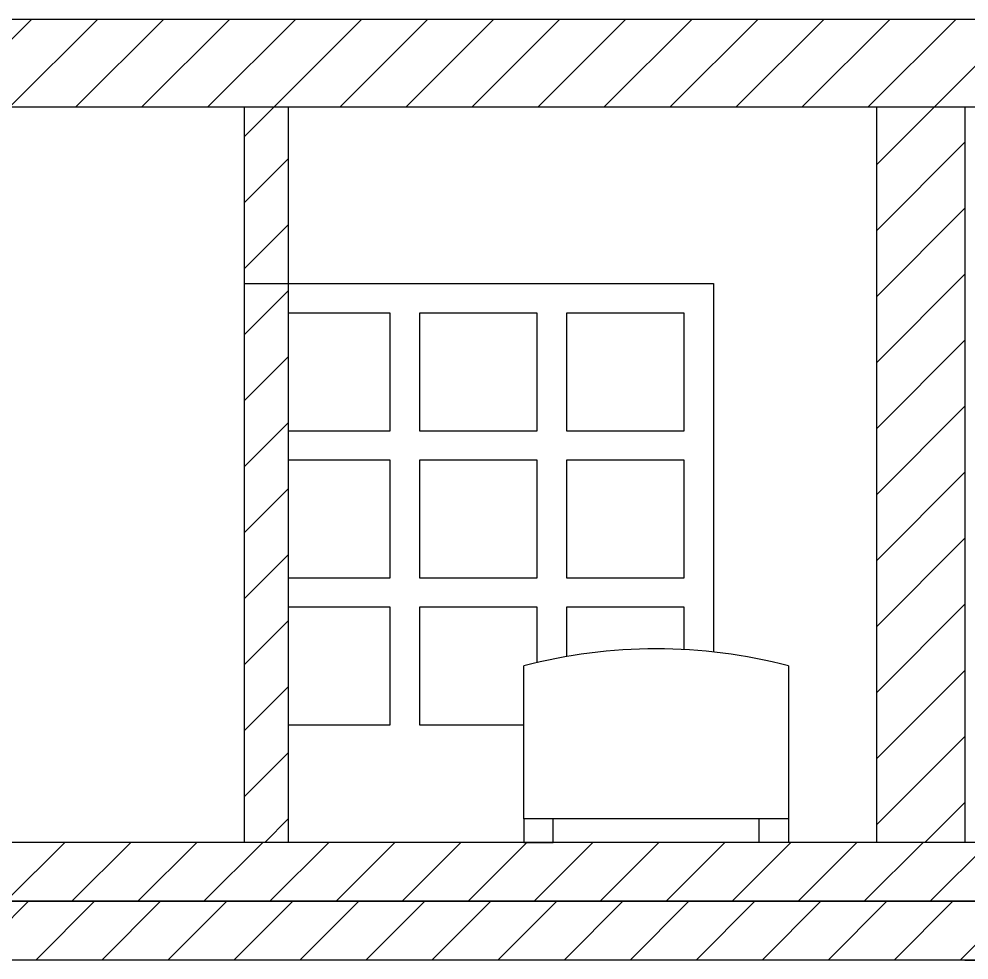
# Model space of a CAD drawing. Header units: centimetres. Extents: x -3096 to 17897, y -3131 to 15798.
# Drawn here: x 17151.4 to 17474.4, y 2113.8 to 2433.8 of the extents above; entities that cross this region are included whole.
import ezdxf

# ---------------------------------------------------------------- set-up
doc = ezdxf.new("R2010")
doc.units = ezdxf.units.CM

msp = doc.modelspace()

# ---------------------------------------------------------------- hatches: boundary and pattern name
at = {"transparency": 33554508}
h = msp.add_hatch(dxfattribs=at)
h.set_pattern_fill('ANSI31', color=256, scale=5)
h.set_pattern_definition([(45, (13825.56, 2269.15), (-11.22532, 11.22532), [])])
h.paths.add_polyline_path([(16693.06, 2433.79), (16693.06, 2403.79), (17473.06, 2403.79), (17648.07, 2403.79), (17648.07, 2433.79)])
h.paths.add_polyline_path([(17013.06, 2403.79), (17013.06, 2153.79), (17028.06, 2153.79), (17028.06, 2403.79)])
h.paths.add_polyline_path([(17098.06, 2403.79), (17068.06, 2403.79), (17068.06, 2153.79), (17098.06, 2153.79)])
h.paths.add_polyline_path([(17228.06, 2153.79), (17243.06, 2153.79), (17243.06, 2403.79), (17228.06, 2403.79)])
h.paths.add_polyline_path([(17443.06, 2153.79), (17473.06, 2153.79), (17473.06, 2403.79), (17443.06, 2403.79)])
h = msp.add_hatch(dxfattribs=at)
h.set_pattern_fill('ANSI31', color=256, scale=5)
h.set_pattern_definition([(45, (10118.907, 0), (-11.22532, 11.22532), [])])
h.paths.add_polyline_path([(16693.06, 2153.79), (16693.06, 2133.79), (17501.09, 2133.79), (17501.09, 2153.79)])
h = msp.add_hatch(dxfattribs=at)
h.set_pattern_fill('ANSI31', color=256, scale=5)
h.set_pattern_definition([(45, (11275.817, 1328.791), (-11.22532, 11.22532), [])])
h.paths.add_polyline_path([(17648.06, 2133.79), (16693.06, 2133.79), (16693.06, 2113.79), (17648.06, 2113.79)])

# ---------------------------------------------------------------- linework, layer by layer
for p, q in [((17473.06, 2403.79), (16693.06, 2403.79)), ((17228.06, 2153.79), (17228.06, 2403.79)), ((17243.06, 2153.79), (17243.06, 2403.79)), ((17443.06, 2153.79), (17443.06, 2403.79)), ((17893.06, 2113.79), (16033.06, 2113.79)), ((17473.06, 2113.79), (16693.06, 2113.79))]:
    msp.add_line(p, q)
for points in [[(17473.06, 2153.79), (16693.06, 2153.79), (16693.06, 2433.79), (17648.07, 2433.79), (17648.07, 2403.79), (17473.06, 2403.79), (17473.06, 2153.79)], [(17228.06, 2153.79), (17228.06, 2343.79), (17387.6, 2343.79), (17387.6, 2218.53)], [(17243.06, 2293.79), (17277.6, 2293.79), (17277.6, 2333.79), (17243.06, 2333.79)], [(17287.6, 2333.79), (17287.6, 2293.79), (17327.6, 2293.79), (17327.6, 2333.79), (17287.6, 2333.79)], [(17337.6, 2333.79), (17337.6, 2293.79), (17377.6, 2293.79), (17377.6, 2333.79), (17337.6, 2333.79)], [(17243.06, 2243.79), (17277.6, 2243.79), (17277.6, 2283.79), (17243.06, 2283.79)], [(17287.6, 2283.79), (17287.6, 2243.79), (17327.6, 2243.79), (17327.6, 2283.79), (17287.6, 2283.79)], [(17337.6, 2283.79), (17337.6, 2243.79), (17377.6, 2243.79), (17377.6, 2283.79), (17337.6, 2283.79)], [(17243.06, 2193.79), (17277.6, 2193.79), (17277.6, 2233.79), (17243.06, 2233.79)], [(17327.6, 2214.92), (17327.6, 2233.79), (17287.6, 2233.79)], [(17287.6, 2233.79), (17287.6, 2193.79), (17323.06, 2193.79)], [(17337.6, 2233.79), (17337.6, 2216.97)], [(17377.6, 2219.36), (17377.6, 2233.79), (17337.6, 2233.79)], [(17323.06, 2161.79), (17323.06, 2213.79)], [(17413.06, 2213.79), (17413.06, 2161.79)], [(17413.06, 2161.79), (17323.06, 2161.79)], [(17323.06, 2161.79), (17323.06, 2153.79), (17333.06, 2153.79), (17333.06, 2161.79)], [(17413.06, 2161.79), (17413.06, 2153.79), (17403.06, 2153.79), (17403.06, 2161.79)], [(17473.06, 2113.79), (17648.06, 2113.79), (17648.06, 2133.79), (16693.06, 2133.79)]]:
    msp.add_lwpolyline(points)
msp.add_lwpolyline([(17501.09, 2153.79), (16693.06, 2153.79), (16693.06, 2133.79), (17501.09, 2133.79)], close=True)
msp.add_arc((17368.06, 2042.85), 176.77, 75.2517, 104.7483)

doc.saveas('drawing.dxf')
